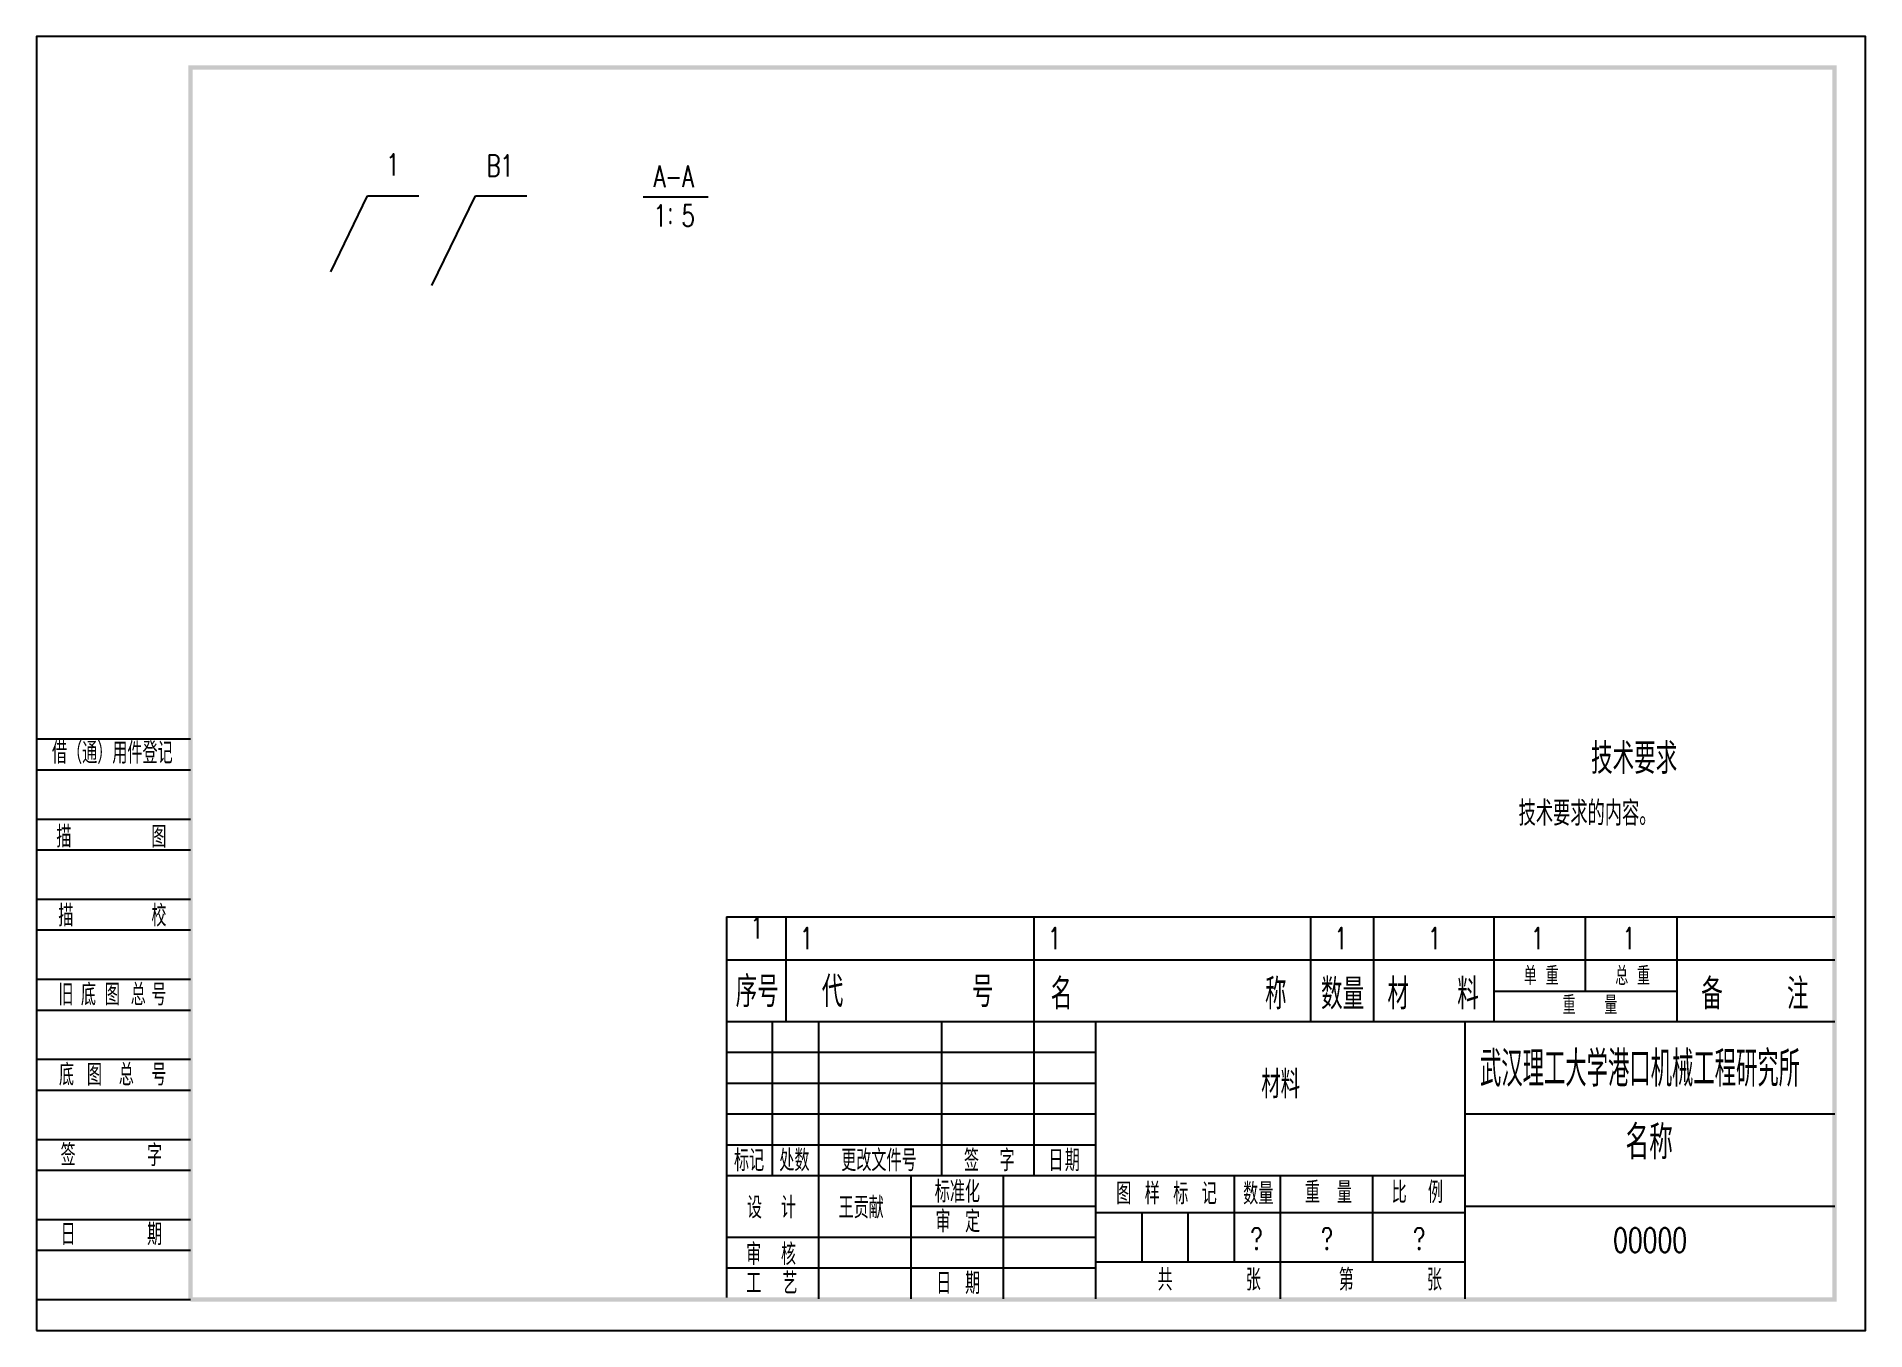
# Model space of a CAD drawing. Extents: x -80 to 217, y -52 to 158.
import ezdxf
from ezdxf.enums import TextEntityAlignment as Align

# ---------------------------------------------------------------- set-up
doc = ezdxf.new("R2010")
doc.units = 0
doc.header["$MEASUREMENT"] = 0
doc.layers.add('L1', color=2, linetype='CONTINUOUS')
doc.layers.add('L3', color=4, linetype='CONTINUOUS')
doc.styles.add('HZ', font='txt', dxfattribs={"width": 0.7, "bigfont": 'hztxt'})
doc.styles.add('HZTXT', font='ROMANS', dxfattribs={"width": 0.7, "bigfont": 'HZTXT'})

msp = doc.modelspace()

# ---------------------------------------------------------------- linework, layer by layer
at = {"layer": 'L1'}
msp.add_line((31.85, 15.06), (31.85, -46.73), dxfattribs=at)
for points in [[(211.47, 152.57), (212.17, 153.27), (-54.83, 152.57), (-55.53, 153.27)], [(-54.83, 152.57), (-55.53, 153.27), (-54.83, -47.08), (-55.53, -47.08)], [(211.47, -46.73), (212.17, -47.43), (211.47, 152.57), (212.17, 153.27)], [(-55.18, -46.73), (-55.18, -47.43), (211.47, -46.73), (212.17, -47.43)]]:
    msp.add_trace(points, dxfattribs=at)
at = {"layer": 'L3'}
for p, q in [((-32.41, 119.72), (-26.44, 132.09)), ((-26.44, 132.09), (-18.08, 132.09)), ((-15.99, 117.51), (-8.92, 132.09)), ((-8.92, 132.09), (-0.56, 132.09)), ((18.33, 131.89), (28.89, 131.89)), ((-80.18, 43.92), (-55.18, 43.92)), ((-80.18, 38.92), (-55.18, 38.92)), ((-80.18, 30.92), (-55.18, 30.92)), ((-80.18, 25.92), (-55.18, 25.92)), ((-80.18, 17.92), (-55.18, 17.92)), ((31.85, 15.06), (211.85, 15.06)), ((41.58, -1.94), (41.58, 15.06)), ((81.85, -1.94), (81.85, 15.06)), ((126.77, -1.94), (126.77, 15.06)), ((136.99, -1.94), (136.99, 15.06)), ((156.51, -1.94), (156.51, 15.06)), ((171.38, 2.96), (171.38, 15.06)), ((186.25, -1.94), (186.25, 15.06)), ((-80.18, 12.92), (-55.18, 12.92)), ((31.85, 8.06), (211.85, 8.06)), ((-80.18, 4.92), (-55.18, 4.92)), ((156.51, 2.96), (186.25, 2.96)), ((-80.18, -0.08), (-55.18, -0.08)), ((31.85, -1.94), (211.85, -1.94)), ((39.35, -26.94), (39.35, -1.94)), ((46.85, -46.94), (46.85, -1.94)), ((66.85, -26.94), (66.85, -1.94)), ((81.85, -26.94), (81.85, -1.94)), ((91.85, -46.94), (91.85, -1.94)), ((151.85, -46.94), (151.85, -1.94)), ((-80.18, -8.08), (-55.18, -8.08)), ((31.85, -6.94), (91.85, -6.94)), ((-80.18, -13.08), (-55.18, -13.08)), ((31.85, -11.94), (91.85, -11.94)), ((31.85, -16.94), (91.85, -16.94)), ((151.85, -16.94), (211.85, -16.94)), ((-80.18, -21.08), (-55.18, -21.08)), ((31.85, -21.94), (91.85, -21.94)), ((-80.18, -26.08), (-55.18, -26.08)), ((31.85, -26.94), (91.85, -26.94)), ((61.85, -46.94), (61.85, -26.94)), ((76.85, -46.94), (76.85, -26.94)), ((91.85, -26.94), (151.85, -26.94)), ((114.35, -40.94), (114.35, -26.94)), ((121.85, -46.94), (121.85, -26.94)), ((136.85, -40.94), (136.85, -26.94)), ((61.85, -31.94), (91.85, -31.94)), ((151.85, -31.94), (211.85, -31.94)), ((-80.18, -34.08), (-55.18, -34.08)), ((91.85, -32.94), (151.85, -32.94)), ((99.35, -40.94), (99.35, -32.94)), ((106.85, -40.94), (106.85, -32.94)), ((31.85, -36.94), (91.85, -36.94)), ((-80.18, -39.08), (-55.18, -39.08)), ((91.85, -40.94), (151.85, -40.94)), ((31.85, -41.94), (91.85, -41.94)), ((-80.18, -47.08), (-55.18, -47.08))]:
    msp.add_line(p, q, dxfattribs=at)
msp.add_lwpolyline([(-80.18, -52.08), (216.82, -52.08), (216.82, 157.92), (-80.18, 157.92)], close=True, dxfattribs=at)

# ---------------------------------------------------------------- texts
at = {"layer": 'L1', "style": 'HZTXT', "width": 0.7}
for s, height, p in [('序号', 5, (36.85, 0.4)), ('单 重', 3, (164.17, 3.96)), ('总 重', 3, (179.02, 3.96)), ('代        号', 5, (61.27, 0.4)), ('名            称', 5, (103.67, 0.01)), ('数量', 5, (131.92, 0.01)), ('材   料', 5, (146.62, 0.01)), ('备    注', 5, (198.88, 0.01)), ('重   量', 3, (172.09, -0.77)), ('名称', 5.5, (181.71, -24.31)), ('00000', 4, (181.85, -39.44))]:
    msp.add_text(s, height=height, dxfattribs=at).set_placement(p, align=Align.CENTER)
at = {"layer": 'L1', "style": 'HZTXT', "width": 0.6}
msp.add_text('武汉理工大学港口机械工程研究所', height=5.775, dxfattribs=at).set_placement((154.23, -12.52))
at = {"layer": 'L3', "width": 0.7}
for s, height, style, p in [('1', 3.5, 'HZTXT', (-22.33, 135.39)), ('B1', 3.5, 'HZTXT', (-4.92, 135.22)), ('借（通）用件登记', 3.5, 'HZTXT', (-67.87, 39.9)), ('1', 3.5, 'HZTXT', (36.81, 11.55)), ('1', 3.5, 'HZTXT', (131.65, 9.79)), ('1', 3.5, 'HZTXT', (146.83, 9.79)), ('1', 3.5, 'HZTXT', (163.56, 9.79)), ('1', 3.5, 'HZTXT', (178.43, 9.79)), ('底', 3.5, 'HZTXT', (-71.75, 0.66)), ('图', 3.5, 'HZTXT', (-67.87, 0.66)), ('总', 3.5, 'HZTXT', (-63.66, 0.66)), ('底', 3.5, 'HZTXT', (-75.31, -12.34)), ('图', 3.5, 'HZTXT', (-70.78, -12.34)), ('总', 3.5, 'HZTXT', (-65.6, -12.34)), ('材料', 4.5, 'HZTXT', (121.86, -14.4)), ('标记', 3.5, 'HZ', (35.54, -26.25)), ('处数', 3.5, 'HZ', (42.9, -26.25)), ('更改文件号', 3.5, 'HZ', (56.62, -26.25)), ('标准化', 3.5, 'HZ', (69.36, -31.33)), ('图 样 标 记', 3.5, 'HZ', (103.32, -31.63)), ('?', 3.5, 'HZTXT', (117.94, -38.94)), ('?', 3.5, 'HZTXT', (129.37, -38.94)), ('?', 3.5, 'HZTXT', (144.35, -38.94)), ('共     张', 3.5, 'HZ', (110.26, -45.62)), ('第     张', 3.5, 'HZ', (139.68, -45.62))]:
    msp.add_text(s, height=height, dxfattribs=dict(at, style=style)).set_placement(p, align=Align.CENTER)
for s, height, style, p in [('A-A', 3.5, 'HZTXT', (20.04, 133.48)), ('1：5', 3.5, 'HZTXT', (20.04, 127.11)), ('技术要求', 5, 'HZTXT', (172.27, 38.25)), ('技术要求的内容。', 4, 'HZTXT', (160.5, 29.84)), ('描', 3.5, 'HZTXT', (-76.96, 26.29)), ('描', 3.5, 'HZTXT', (-76.64, 13.48)), ('1', 3.5, 'HZTXT', (43.81, 9.79)), ('1', 3.5, 'HZTXT', (84.08, 9.79)), ('旧', 3.5, 'HZTXT', (-76.64, 0.66)), ('签', 3.5, 'HZTXT', (-76.28, -25.37)), ('签', 3.5, 'HZ', (70.43, -26.25)), ('日', 3.5, 'HZ', (84.15, -26.25)), ('数', 3.5, 'HZ', (115.76, -31.65)), ('重', 3.5, 'HZ', (125.8, -31.44)), ('比', 3.5, 'HZ', (139.89, -31.44)), ('设', 3.5, 'HZ', (35.18, -33.91)), ('审', 3.5, 'HZ', (65.8, -36.17)), ('日', 3.5, 'HZTXT', (-76.28, -38.25)), ('审', 3.5, 'HZ', (35.06, -41.48)), ('工', 3.5, 'HZ', (35.06, -46.18)), ('日', 3.5, 'HZ', (65.92, -46.18))]:
    msp.add_text(s, height=height, dxfattribs=dict(at, style=style)).set_placement(p)
for s, style, p in [(' 图', 'HZTXT', (-59.08, 26.29)), ('校', 'HZTXT', (-59.08, 13.48)), ('号', 'HZTXT', (-59.08, 0.66)), ('号', 'HZTXT', (-59.08, -12.34)), ('字', 'HZTXT', (-59.78, -25.43)), ('字', 'HZ', (78.65, -26.25)), ('期', 'HZ', (89.25, -26.25)), ('量', 'HZ', (120.7, -31.63)), ('量', 'HZ', (133.43, -31.44)), ('例', 'HZ', (148.23, -31.44)), ('计', 'HZ', (43.16, -33.91)), ('王贡献', 'HZ', (57.42, -33.91)), ('定', 'HZ', (73.06, -36.17)), ('期', 'HZTXT', (-59.78, -38.25)), ('核', 'HZ', (43.16, -41.48)), ('艺', 'HZ', (43.4, -46.18)), ('期', 'HZ', (73.06, -46.18))]:
    msp.add_text(s, height=3.5, dxfattribs=dict(at, style=style)).set_placement(p, align=Align.RIGHT)

doc.saveas('drawing.dxf')
